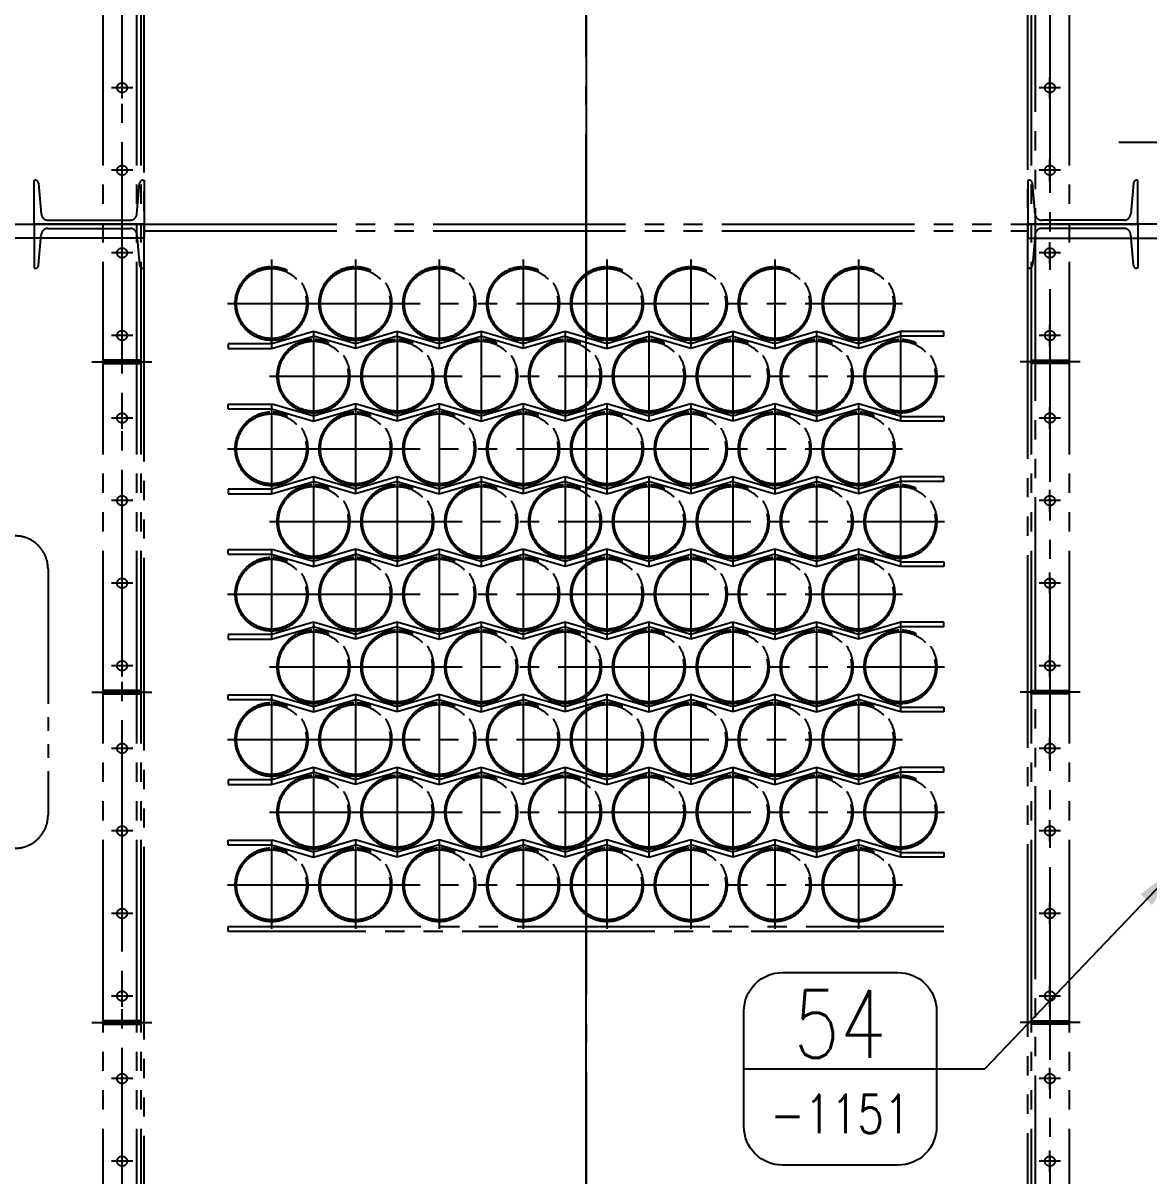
# Model space of a CAD drawing. Header units: millimetres. Extents: x 0 to 134087, y -49114 to 20834.
# Drawn here: x 70035 to 72081, y 13108 to 15202 of the extents above; entities that cross this region are included whole.
import ezdxf
from ezdxf.enums import TextEntityAlignment as Align

# ---------------------------------------------------------------- set-up
doc = ezdxf.new("R2010")
doc.units = ezdxf.units.MM
doc.header["$LTSCALE"] = 35
for name, pattern in [('JNK-CENTER', [34, 30, -1.5, 1, -1.5]), ('JNK-PHANTOM', [15, 10, -1, 1, -1, 1, -1]), ('PH2', [15, 10, -1, 1, -1, 1, -1])]:
    doc.linetypes.add(name, pattern=pattern)
for name, color, linetype in [('CEN-R', 1, 'JNK-CENTER'), ('CON-G', 3, 'Continuous'), ('CON-W', 7, 'Continuous'), ('CON-Y', 2, 'Continuous'), ('det', 2, 'PH2'), ('PHA-M', 6, 'JNK-PHANTOM'), ('STL-OBJT', 7, 'Continuous')]:
    doc.layers.add(name, color=color, linetype=linetype)
doc.styles.add('SIMPLEX', font='simplex.shx', dxfattribs={"width": 0.8})
doc.dimstyles.new('DIM35', dxfattribs={"dimscale": 35, "dimtxt": 2.5, "dimasz": 2.5, "dimexe": 0.8, "dimexo": 1, "dimgap": 1, "dimtad": 1, "dimdec": 1, "dimdsep": 46, "dimtxsty": 'SIMPLEX', "dimcen": 0, "dimclrd": 7, "dimclre": 7, "dimclrt": 2, "dimadec": 1, "dimazin": 2, "dimtfac": 1, "dimtdec": 1, "dimtix": 1, "dimtmove": 2, "dimatfit": 2, "dimfxl": 1, "dimtfill": 1, "dimarcsym": 1})

# ---------------------------------------------------------------- blocks, each defined once
blk = doc.blocks.new('*D686')
at = {"color": 7, "linetype": 'ByBlock', "lineweight": -2, "transparency": 16777216}
for p, q in [((72200.6, 14145.5), (72200.6, 15013.3)), ((72350.6, 14145.5), (72350.6, 15013.3)), ((72113.1, 14985.3), (72025.6, 14985.3)), ((72200.6, 14985.3), (72350.6, 14985.3)), ((72438.1, 14985.3), (72525.6, 14985.3))]:
    blk.add_line(p, q, dxfattribs=at)
at = {"color": 7, "transparency": 16777216}
for points in [[(72113.1, 14999.9), (72113.1, 14970.7), (72200.6, 14985.3)], [(72438.1, 14999.9), (72438.1, 14970.7), (72350.6, 14985.3)]]:
    blk.add_solid(points, dxfattribs=at)
at = {"layer": 'DEFPOINTS', "color": 0, "transparency": 16777216}
for p in [(72350.6, 14985.3), (72200.6, 14110.5), (72350.6, 14110.5)]:
    blk.add_point(p, dxfattribs=at)
at = {"color": 2, "transparency": 16777216, "insert": (72293, 15064.1), "char_height": 87.5, "attachment_point": 5, "style": 'SIMPLEX', "bg_fill": 3, "box_fill_scale": 1.1, "bg_fill_color": 256, "bg_fill_true_color": 13158600, "bg_fill_transparency": 0}
blk.add_mtext('150', dxfattribs=at)
blk = doc.blocks.new('det-tag')
at = {"layer": 'CON-Y'}
blk.add_line((5, 0), (-5, 0), dxfattribs=at)
blk.add_lwpolyline([(-3, -5), (3, -5, 0.414214), (5, -3), (5, 3, 0.414214), (3, 5), (-3, 5, 0.414214), (-5, 3), (-5, -3, 0.414214)], format="xyb", close=True, dxfattribs=at)
at = {"layer": 'CON-G', "style": 'SIMPLEX', "width": 0.8}
blk.add_attdef('TAG', text='', height=3.5, dxfattribs=at).set_placement((0.023, 0.58), align=Align.CENTER)
at = {"layer": 'CON-Y', "style": 'SIMPLEX', "width": 0.8}
blk.add_attdef('-8888', text='', height=2, dxfattribs=at).set_placement((0, -3.34), align=Align.CENTER)
blk = doc.blocks.new('A$C3FE727CB')
at = {"layer": 'CEN-R'}
blk.add_line((0, 8395.7), (0, 0), dxfattribs=at)
at = {"layer": 'PHA-M'}
for p, q in [((-803, 20), (-803, 8244)), ((803, 25), (803, 8244)), ((-878, 7208), (-878, 2230)), ((-817, 7208), (-817, 2230)), ((-809, 7208), (-809, 2230)), ((809, 7208), (809, 2230)), ((817, 2230), (817, 7208)), ((878, 7208), (878, 2230)), ((-843, 2280), (-843, 7158)), ((843, 7158), (843, 2280)), ((-843, 5404.5), (-843, 5443.5)), ((843, 5404.5), (843, 5443.5)), ((-823.5, 5424), (-862.5, 5424)), ((862.5, 5424), (823.5, 5424)), ((-843, 5254.5), (-843, 5293.5)), ((843, 5254.5), (843, 5293.5)), ((-823.5, 5274), (-862.5, 5274)), ((862.5, 5274), (823.5, 5274)), ((-1003, 5176), (-1003, 5256)), ((-1003, 5256), (-1000.7, 5256)), ((-994.7, 5250.5), (-989.8, 5194.5)), ((-816.2, 5194.5), (-811.3, 5250.5)), ((-805.3, 5256), (-803, 5256)), ((-803, 5256), (-803, 5176)), ((805.3, 5256), (803, 5256)), ((803, 5256), (803, 5176)), ((816.2, 5194.5), (811.3, 5250.5)), ((994.7, 5250.5), (989.8, 5194.5)), ((1003, 5256), (1000.7, 5256)), ((1003, 5176), (1003, 5256)), ((-1163, 5176), (-803, 5176)), ((-803, 5176), (-1003, 5176)), ((-803, 5176), (-1003, 5176)), ((-1003, 5176), (-1003, 5096)), ((-977.8, 5183.5), (-828.2, 5183.5)), ((-878, 5176), (-803, 5176)), ((-803, 5096), (-803, 5176)), ((-803, 5176), (803, 5176)), ((-803, 5176), (-803, 5151)), ((803, 5176), (1003, 5176)), ((803, 5176), (1003, 5176)), ((803, 5096), (803, 5176)), ((1163, 5176), (803, 5176)), ((878, 5176), (803, 5176)), ((803, 5176), (803, 5151)), ((977.8, 5183.5), (828.2, 5183.5)), ((1003, 5176), (1003, 5096)), ((-994.7, 5101.5), (-989.8, 5157.5)), ((-977.8, 5168.5), (-828.2, 5168.5)), ((-816.2, 5157.5), (-811.3, 5101.5)), ((-803, 5164), (803, 5164)), ((816.2, 5157.5), (811.3, 5101.5)), ((977.8, 5168.5), (828.2, 5168.5)), ((994.7, 5101.5), (989.8, 5157.5)), ((-878, 5151), (-1163, 5151)), ((-803, 5151), (-878, 5151)), ((-843, 5104.5), (-843, 5143.5)), ((803, 5151), (878, 5151)), ((843, 5104.5), (843, 5143.5)), ((878, 5151), (1163, 5151)), ((-823.5, 5124), (-862.5, 5124)), ((-571.5, 5112.1), (-571.5, 4952.1)), ((-419.1, 5112.1), (-419.1, 4952.1)), ((-266.7, 5112.1), (-266.7, 4952.1)), ((-114.3, 5112.1), (-114.3, 4952.1)), ((38.1, 5112.1), (38.1, 4952.1)), ((190.5, 5112.1), (190.5, 4952.1)), ((342.9, 5112.1), (342.9, 4952.1)), ((495.3, 5112.1), (495.3, 4952.1)), ((862.5, 5124), (823.5, 5124)), ((-1003, 5096), (-1000.7, 5096)), ((-805.3, 5096), (-803, 5096)), ((-574.5, 5098.5), (-574.5, 5095.5)), ((-568.5, 5098.5), (-568.5, 5095.5)), ((-422.1, 5098.5), (-422.1, 5095.5)), ((-416.1, 5098.5), (-416.1, 5095.5)), ((-269.7, 5098.5), (-269.7, 5095.5)), ((-263.7, 5098.5), (-263.7, 5095.5)), ((-117.3, 5098.5), (-117.3, 5095.5)), ((-111.3, 5098.5), (-111.3, 5095.5)), ((35.1, 5098.5), (35.1, 5095.5)), ((41.1, 5098.5), (41.1, 5095.5)), ((187.5, 5098.5), (187.5, 5095.5)), ((193.5, 5098.5), (193.5, 5095.5)), ((339.9, 5098.5), (339.9, 5095.5)), ((345.9, 5098.5), (345.9, 5095.5)), ((492.3, 5098.5), (492.3, 5095.5)), ((498.3, 5098.5), (498.3, 5095.5)), ((805.3, 5096), (803, 5096)), ((1003, 5096), (1000.7, 5096)), ((-651.5, 5032.1), (575.3, 5032.1)), ((-843, 4954.5), (-843, 4993.5)), ((843, 4954.5), (843, 4993.5)), ((-823.5, 4974), (-862.5, 4974)), ((-572.8, 4959.1), (-495.3, 4981.8)), ((-571.5, 4950.1), (-495.3, 4972.5)), ((-495.3, 4981.8), (-419.1, 4959.4)), ((-495.3, 4980.1), (-495.3, 4820.1)), ((-419.1, 4959.4), (-342.9, 4981.8)), ((-342.9, 4981.8), (-266.7, 4959.4)), ((-342.9, 4980.1), (-342.9, 4820.1)), ((-266.7, 4959.4), (-190.5, 4981.8)), ((-190.5, 4981.8), (-114.3, 4959.4)), ((-190.5, 4980.1), (-190.5, 4820.1)), ((-114.3, 4959.4), (-38.1, 4981.8)), ((-38.1, 4981.8), (38.1, 4959.4)), ((-38.1, 4980.1), (-38.1, 4820.1)), ((38.1, 4959.4), (114.3, 4981.8)), ((114.3, 4981.8), (190.5, 4959.4)), ((114.3, 4980.1), (114.3, 4820.1)), ((190.5, 4959.4), (266.7, 4981.8)), ((266.7, 4981.8), (342.9, 4959.4)), ((266.7, 4980.1), (266.7, 4820.1)), ((342.9, 4959.4), (419.1, 4981.8)), ((419.1, 4981.8), (495.3, 4959.4)), ((419.1, 4980.1), (419.1, 4820.1)), ((495.3, 4959.4), (570.2, 4981.5)), ((650, 4981.5), (570.2, 4981.5)), ((571.5, 4980.1), (571.5, 4820.1)), ((650, 4972.5), (650, 4981.5)), ((862.5, 4974), (823.5, 4974)), ((-572.8, 4959.1), (-650, 4959.1)), ((-650, 4959.1), (-650, 4950.1)), ((-650, 4950.1), (-571.9, 4950.1)), ((382.9, 4962.8), (382.6, 4962.6)), ((-898, 4926), (-789, 4926)), ((-809, 4929), (-878, 4929)), ((-878, 4929), (-878, 4923)), ((-878, 4923), (-809, 4923)), ((-809, 4923), (-809, 4929)), ((898, 4926), (789, 4926)), ((809, 4923), (809, 4929)), ((809, 4929), (878, 4929)), ((878, 4923), (809, 4923)), ((878, 4929), (878, 4923)), ((-575.3, 4900.1), (651.5, 4900.1)), ((-843, 4804.5), (-843, 4843.5)), ((-650, 4840.5), (-650, 4849.5)), ((-650, 4849.5), (-570.2, 4849.5)), ((-571.5, 4848.1), (-571.5, 4688.1)), ((-495.3, 4827.4), (-570.2, 4849.5)), ((-419.1, 4849.8), (-495.3, 4827.4)), ((-342.9, 4827.4), (-419.1, 4849.8)), ((-419.1, 4848.1), (-419.1, 4688.1)), ((-266.7, 4849.8), (-342.9, 4827.4)), ((-190.5, 4827.4), (-266.7, 4849.8)), ((-266.7, 4848.1), (-266.7, 4688.1)), ((-114.3, 4849.8), (-190.5, 4827.4)), ((-38.1, 4827.4), (-114.3, 4849.8)), ((-114.3, 4848.1), (-114.3, 4688.1)), ((38.1, 4849.8), (-38.1, 4827.4)), ((114.3, 4827.4), (38.1, 4849.8)), ((38.1, 4848.1), (38.1, 4688.1)), ((190.5, 4849.8), (114.3, 4827.4)), ((266.7, 4827.4), (190.5, 4849.8)), ((190.5, 4848.1), (190.5, 4688.1)), ((342.9, 4849.8), (266.7, 4827.4)), ((419.1, 4827.4), (342.9, 4849.8)), ((342.9, 4848.1), (342.9, 4688.1)), ((495.3, 4849.8), (419.1, 4827.4)), ((572.8, 4827.1), (495.3, 4849.8)), ((495.3, 4848.1), (495.3, 4688.1)), ((571.5, 4818.1), (495.3, 4840.5)), ((843, 4804.5), (843, 4843.5)), ((-823.5, 4824), (-862.5, 4824)), ((-382.9, 4830.8), (-382.6, 4830.6)), ((650, 4818.1), (571.9, 4818.1)), ((572.8, 4827.1), (650, 4827.1)), ((650, 4827.1), (650, 4818.1)), ((862.5, 4824), (823.5, 4824)), ((-651.5, 4768.1), (575.3, 4768.1)), ((-572.8, 4695.1), (-495.3, 4717.8)), ((-495.3, 4717.8), (-419.1, 4695.4)), ((-495.3, 4716.1), (-495.3, 4556.1)), ((-419.1, 4695.4), (-342.9, 4717.8)), ((-342.9, 4717.8), (-266.7, 4695.4)), ((-342.9, 4716.1), (-342.9, 4556.1)), ((-266.7, 4695.4), (-190.5, 4717.8)), ((-190.5, 4717.8), (-114.3, 4695.4)), ((-190.5, 4716.1), (-190.5, 4556.1)), ((-114.3, 4695.4), (-38.1, 4717.8)), ((-38.1, 4717.8), (38.1, 4695.4)), ((-38.1, 4716.1), (-38.1, 4556.1)), ((38.1, 4695.4), (114.3, 4717.8)), ((114.3, 4717.8), (190.5, 4695.4)), ((114.3, 4716.1), (114.3, 4556.1)), ((190.5, 4695.4), (266.7, 4717.8)), ((266.7, 4717.8), (342.9, 4695.4)), ((266.7, 4716.1), (266.7, 4556.1)), ((342.9, 4695.4), (419.1, 4717.8)), ((419.1, 4717.8), (495.3, 4695.4)), ((419.1, 4716.1), (419.1, 4556.1)), ((495.3, 4695.4), (570.2, 4717.5)), ((650, 4717.5), (570.2, 4717.5)), ((571.5, 4716.1), (571.5, 4556.1)), ((650, 4708.5), (650, 4717.5)), ((-843, 4654.5), (-843, 4693.5)), ((-572.8, 4695.1), (-650, 4695.1)), ((-650, 4695.1), (-650, 4686.1)), ((-571.5, 4686.1), (-495.3, 4708.5)), ((382.9, 4698.8), (382.6, 4698.6)), ((843, 4654.5), (843, 4693.5)), ((-823.5, 4674), (-862.5, 4674)), ((-650, 4686.1), (-571.9, 4686.1)), ((862.5, 4674), (823.5, 4674)), ((-575.3, 4636.1), (651.5, 4636.1)), ((-650, 4576.5), (-650, 4585.5)), ((-650, 4585.5), (-570.2, 4585.5)), ((-571.5, 4584.1), (-571.5, 4424.1)), ((-495.3, 4563.4), (-570.2, 4585.5)), ((-419.1, 4585.8), (-495.3, 4563.4)), ((-342.9, 4563.4), (-419.1, 4585.8)), ((-419.1, 4584.1), (-419.1, 4424.1)), ((-382.9, 4566.8), (-382.6, 4566.6)), ((-266.7, 4585.8), (-342.9, 4563.4)), ((-190.5, 4563.4), (-266.7, 4585.8)), ((-266.7, 4584.1), (-266.7, 4424.1)), ((-114.3, 4585.8), (-190.5, 4563.4)), ((-38.1, 4563.4), (-114.3, 4585.8)), ((-114.3, 4584.1), (-114.3, 4424.1)), ((38.1, 4585.8), (-38.1, 4563.4)), ((114.3, 4563.4), (38.1, 4585.8)), ((38.1, 4584.1), (38.1, 4424.1)), ((190.5, 4585.8), (114.3, 4563.4)), ((266.7, 4563.4), (190.5, 4585.8)), ((190.5, 4584.1), (190.5, 4424.1)), ((342.9, 4585.8), (266.7, 4563.4)), ((419.1, 4563.4), (342.9, 4585.8)), ((342.9, 4584.1), (342.9, 4424.1)), ((495.3, 4585.8), (419.1, 4563.4)), ((572.8, 4563.1), (495.3, 4585.8)), ((495.3, 4584.1), (495.3, 4424.1)), ((571.5, 4554.1), (495.3, 4576.5)), ((650, 4554.1), (571.9, 4554.1)), ((572.8, 4563.1), (650, 4563.1)), ((650, 4563.1), (650, 4554.1)), ((-823.5, 4524), (-862.5, 4524)), ((-843, 4504.5), (-843, 4543.5)), ((862.5, 4524), (823.5, 4524)), ((843, 4504.5), (843, 4543.5)), ((-651.5, 4504.1), (575.3, 4504.1)), ((-572.8, 4431.1), (-495.3, 4453.8)), ((-571.5, 4422.1), (-495.3, 4444.5)), ((-495.3, 4453.8), (-419.1, 4431.4)), ((-495.3, 4452.1), (-495.3, 4292.1)), ((-495.3, 4452.1), (-495.3, 4292.1)), ((-419.1, 4431.4), (-342.9, 4453.8)), ((-342.9, 4453.8), (-266.7, 4431.4)), ((-342.9, 4452.1), (-342.9, 4292.1)), ((-342.9, 4452.1), (-342.9, 4292.1)), ((-266.7, 4431.4), (-190.5, 4453.8)), ((-190.5, 4453.8), (-114.3, 4431.4)), ((-190.5, 4452.1), (-190.5, 4292.1)), ((-190.5, 4452.1), (-190.5, 4292.1)), ((-114.3, 4431.4), (-38.1, 4453.8)), ((-38.1, 4453.8), (38.1, 4431.4)), ((-38.1, 4452.1), (-38.1, 4292.1)), ((-38.1, 4452.1), (-38.1, 4292.1)), ((38.1, 4431.4), (114.3, 4453.8)), ((114.3, 4453.8), (190.5, 4431.4)), ((114.3, 4452.1), (114.3, 4292.1)), ((114.3, 4452.1), (114.3, 4292.1)), ((190.5, 4431.4), (266.7, 4453.8)), ((266.7, 4453.8), (342.9, 4431.4)), ((266.7, 4452.1), (266.7, 4292.1)), ((266.7, 4452.1), (266.7, 4292.1)), ((342.9, 4431.4), (419.1, 4453.8)), ((419.1, 4453.8), (495.3, 4431.4)), ((419.1, 4452.1), (419.1, 4292.1)), ((419.1, 4452.1), (419.1, 4292.1)), ((495.3, 4431.4), (570.2, 4453.5)), ((650, 4453.5), (570.2, 4453.5)), ((571.5, 4452.1), (571.5, 4292.1)), ((571.5, 4452.1), (571.5, 4292.1)), ((650, 4444.5), (650, 4453.5)), ((-572.8, 4431.1), (-650, 4431.1)), ((-650, 4431.1), (-650, 4422.1)), ((-650, 4422.1), (-571.9, 4422.1)), ((382.9, 4434.8), (382.6, 4434.6)), ((-843, 4354.5), (-843, 4393.5)), ((843, 4354.5), (843, 4393.5)), ((-823.5, 4374), (-862.5, 4374)), ((-575.3, 4372.1), (651.5, 4372.1)), ((-575.3, 4372.1), (651.5, 4372.1)), ((862.5, 4374), (823.5, 4374)), ((-898, 4326), (-789, 4326)), ((-809, 4329), (-878, 4329)), ((-878, 4329), (-878, 4323)), ((-878, 4323), (-809, 4323)), ((-809, 4323), (-809, 4329)), ((-650, 4312.5), (-650, 4321.5)), ((-650, 4321.5), (-570.2, 4321.5)), ((-571.5, 4320.1), (-571.5, 4160.1)), ((-495.3, 4299.4), (-570.2, 4321.5)), ((-419.1, 4321.8), (-495.3, 4299.4)), ((-342.9, 4299.4), (-419.1, 4321.8)), ((-419.1, 4320.1), (-419.1, 4160.1)), ((-266.7, 4321.8), (-342.9, 4299.4)), ((-190.5, 4299.4), (-266.7, 4321.8)), ((-266.7, 4320.1), (-266.7, 4160.1)), ((-114.3, 4321.8), (-190.5, 4299.4)), ((-38.1, 4299.4), (-114.3, 4321.8)), ((-114.3, 4320.1), (-114.3, 4160.1)), ((38.1, 4321.8), (-38.1, 4299.4)), ((114.3, 4299.4), (38.1, 4321.8)), ((38.1, 4320.1), (38.1, 4160.1)), ((190.5, 4321.8), (114.3, 4299.4)), ((266.7, 4299.4), (190.5, 4321.8)), ((190.5, 4320.1), (190.5, 4160.1)), ((342.9, 4321.8), (266.7, 4299.4)), ((419.1, 4299.4), (342.9, 4321.8)), ((342.9, 4320.1), (342.9, 4160.1)), ((495.3, 4321.8), (419.1, 4299.4)), ((572.8, 4299.1), (495.3, 4321.8)), ((495.3, 4320.1), (495.3, 4160.1)), ((898, 4326), (789, 4326)), ((809, 4323), (809, 4329)), ((809, 4329), (878, 4329)), ((878, 4323), (809, 4323)), ((878, 4329), (878, 4323)), ((-382.9, 4302.8), (-382.6, 4302.6)), ((571.5, 4290.1), (495.3, 4312.5)), ((572.8, 4299.1), (650, 4299.1)), ((650, 4299.1), (650, 4290.1)), ((650, 4290.1), (571.9, 4290.1)), ((-843, 4204.5), (-843, 4243.5)), ((-651.5, 4240.1), (575.3, 4240.1)), ((843, 4204.5), (843, 4243.5)), ((-823.5, 4224), (-862.5, 4224)), ((862.5, 4224), (823.5, 4224)), ((-572.8, 4167.1), (-495.3, 4189.8)), ((-495.3, 4189.8), (-419.1, 4167.4)), ((-419.1, 4167.4), (-342.9, 4189.8)), ((-342.9, 4189.8), (-266.7, 4167.4)), ((-266.7, 4167.4), (-190.5, 4189.8)), ((-190.5, 4189.8), (-114.3, 4167.4)), ((-114.3, 4167.4), (-38.1, 4189.8)), ((-38.1, 4189.8), (38.1, 4167.4)), ((38.1, 4167.4), (114.3, 4189.8)), ((114.3, 4189.8), (190.5, 4167.4)), ((190.5, 4167.4), (266.7, 4189.8)), ((266.7, 4189.8), (342.9, 4167.4)), ((342.9, 4167.4), (419.1, 4189.8)), ((419.1, 4189.8), (495.3, 4167.4)), ((495.3, 4167.4), (570.2, 4189.5)), ((650, 4189.5), (570.2, 4189.5)), ((650, 4180.5), (650, 4189.5)), ((-571.5, 4158.1), (-495.3, 4180.5)), ((-495.3, 4188.1), (-495.3, 4028.1)), ((-342.9, 4188.1), (-342.9, 4028.1)), ((-190.5, 4188.1), (-190.5, 4028.1)), ((-38.1, 4188.1), (-38.1, 4028.1)), ((114.3, 4188.1), (114.3, 4028.1)), ((266.7, 4188.1), (266.7, 4028.1)), ((382.9, 4170.8), (382.6, 4170.6)), ((419.1, 4188.1), (419.1, 4028.1)), ((571.5, 4188.1), (571.5, 4028.1)), ((-572.8, 4167.1), (-650, 4167.1)), ((-650, 4167.1), (-650, 4158.1)), ((-650, 4158.1), (-571.9, 4158.1)), ((-575.3, 4108.1), (651.5, 4108.1)), ((-843, 4054.5), (-843, 4093.5)), ((843, 4054.5), (843, 4093.5)), ((-823.5, 4074), (-862.5, 4074)), ((862.5, 4074), (823.5, 4074)), ((-650, 4048.5), (-650, 4057.5)), ((-650, 4057.5), (-570.2, 4057.5)), ((-571.5, 4056.1), (-571.5, 3896.1)), ((-495.3, 4035.4), (-570.2, 4057.5)), ((-419.1, 4057.8), (-495.3, 4035.4)), ((-342.9, 4035.4), (-419.1, 4057.8)), ((-419.1, 4056.1), (-419.1, 3896.1)), ((-266.7, 4057.8), (-342.9, 4035.4)), ((-190.5, 4035.4), (-266.7, 4057.8)), ((-266.7, 4056.1), (-266.7, 3896.1)), ((-114.3, 4057.8), (-190.5, 4035.4)), ((-38.1, 4035.4), (-114.3, 4057.8)), ((-114.3, 4056.1), (-114.3, 3896.1)), ((38.1, 4057.8), (-38.1, 4035.4)), ((114.3, 4035.4), (38.1, 4057.8)), ((38.1, 4056.1), (38.1, 3896.1)), ((190.5, 4057.8), (114.3, 4035.4)), ((266.7, 4035.4), (190.5, 4057.8)), ((190.5, 4056.1), (190.5, 3896.1)), ((342.9, 4057.8), (266.7, 4035.4)), ((419.1, 4035.4), (342.9, 4057.8)), ((342.9, 4056.1), (342.9, 3896.1)), ((495.3, 4057.8), (419.1, 4035.4)), ((572.8, 4035.1), (495.3, 4057.8)), ((495.3, 4056.1), (495.3, 3896.1)), ((571.5, 4026.1), (495.3, 4048.5)), ((-382.9, 4038.8), (-382.6, 4038.6)), ((650, 4026.1), (571.9, 4026.1)), ((572.8, 4035.1), (650, 4035.1)), ((650, 4035.1), (650, 4026.1)), ((-651.5, 3976.1), (575.3, 3976.1)), ((-843, 3904.5), (-843, 3943.5)), ((843, 3904.5), (843, 3943.5)), ((-823.5, 3924), (-862.5, 3924)), ((862.5, 3924), (823.5, 3924)), ((-650, 3900.1), (650, 3900.1)), ((-650, 3891.1), (-650, 3900.1)), ((650, 3891.1), (-650, 3891.1)), ((-843, 3754.5), (-843, 3793.5)), ((843, 3754.5), (843, 3793.5)), ((-823.5, 3774), (-862.5, 3774)), ((862.5, 3774), (823.5, 3774)), ((-809, 3729), (-878, 3729)), ((-878, 3729), (-878, 3723)), ((-809, 3723), (-809, 3729)), ((809, 3723), (809, 3729)), ((809, 3729), (878, 3729)), ((878, 3729), (878, 3723)), ((-898, 3726), (-789, 3726)), ((-878, 3723), (-809, 3723)), ((898, 3726), (789, 3726)), ((878, 3723), (809, 3723)), ((-823.5, 3624), (-862.5, 3624)), ((-843, 3604.5), (-843, 3643.5)), ((862.5, 3624), (823.5, 3624)), ((843, 3604.5), (843, 3643.5)), ((-843, 3454.5), (-843, 3493.5)), ((843, 3454.5), (843, 3493.5)), ((-823.5, 3474), (-862.5, 3474)), ((862.5, 3474), (823.5, 3474))]:
    blk.add_line(p, q, dxfattribs=at)
for points in [[(-342.9, 4972.5), (-419.1, 4950.1), (-495.3, 4972.5)], [(-342.9, 4972.5), (-266.7, 4950.1), (-190.5, 4972.5)], [(-38.1, 4972.5), (-114.3, 4950.1), (-190.5, 4972.5)], [(-38.1, 4972.5), (38.1, 4950.1), (114.3, 4972.5)], [(266.7, 4972.5), (190.5, 4950.1), (114.3, 4972.5)], [(266.7, 4972.5), (342.9, 4950.1), (419.1, 4972.5)], [(650, 4972.5), (571.5, 4972.5), (495.3, 4950.1), (419.1, 4972.5)], [(-650, 4840.5), (-571.5, 4840.5), (-495.3, 4818.1), (-419.1, 4840.5)], [(-266.7, 4840.5), (-342.9, 4818.1), (-419.1, 4840.5)], [(-266.7, 4840.5), (-190.5, 4818.1), (-114.3, 4840.5)], [(38.1, 4840.5), (-38.1, 4818.1), (-114.3, 4840.5)], [(38.1, 4840.5), (114.3, 4818.1), (190.5, 4840.5)], [(342.9, 4840.5), (266.7, 4818.1), (190.5, 4840.5)], [(342.9, 4840.5), (419.1, 4818.1), (495.3, 4840.5)], [(-342.9, 4708.5), (-419.1, 4686.1), (-495.3, 4708.5)], [(-342.9, 4708.5), (-266.7, 4686.1), (-190.5, 4708.5)], [(-38.1, 4708.5), (-114.3, 4686.1), (-190.5, 4708.5)], [(-38.1, 4708.5), (38.1, 4686.1), (114.3, 4708.5)], [(266.7, 4708.5), (190.5, 4686.1), (114.3, 4708.5)], [(266.7, 4708.5), (342.9, 4686.1), (419.1, 4708.5)], [(650, 4708.5), (571.5, 4708.5), (495.3, 4686.1), (419.1, 4708.5)], [(-650, 4576.5), (-571.5, 4576.5), (-495.3, 4554.1), (-419.1, 4576.5)], [(-266.7, 4576.5), (-342.9, 4554.1), (-419.1, 4576.5)], [(-266.7, 4576.5), (-190.5, 4554.1), (-114.3, 4576.5)], [(38.1, 4576.5), (-38.1, 4554.1), (-114.3, 4576.5)], [(38.1, 4576.5), (114.3, 4554.1), (190.5, 4576.5)], [(342.9, 4576.5), (266.7, 4554.1), (190.5, 4576.5)], [(342.9, 4576.5), (419.1, 4554.1), (495.3, 4576.5)], [(-342.9, 4444.5), (-419.1, 4422.1), (-495.3, 4444.5)], [(-342.9, 4444.5), (-266.7, 4422.1), (-190.5, 4444.5)], [(-38.1, 4444.5), (-114.3, 4422.1), (-190.5, 4444.5)], [(-38.1, 4444.5), (38.1, 4422.1), (114.3, 4444.5)], [(266.7, 4444.5), (190.5, 4422.1), (114.3, 4444.5)], [(266.7, 4444.5), (342.9, 4422.1), (419.1, 4444.5)], [(650, 4444.5), (571.5, 4444.5), (495.3, 4422.1), (419.1, 4444.5)], [(-650, 4312.5), (-571.5, 4312.5), (-495.3, 4290.1), (-419.1, 4312.5)], [(-266.7, 4312.5), (-342.9, 4290.1), (-419.1, 4312.5)], [(-266.7, 4312.5), (-190.5, 4290.1), (-114.3, 4312.5)], [(38.1, 4312.5), (-38.1, 4290.1), (-114.3, 4312.5)], [(38.1, 4312.5), (114.3, 4290.1), (190.5, 4312.5)], [(342.9, 4312.5), (266.7, 4290.1), (190.5, 4312.5)], [(342.9, 4312.5), (419.1, 4290.1), (495.3, 4312.5)], [(-342.9, 4180.5), (-419.1, 4158.1), (-495.3, 4180.5)], [(-342.9, 4180.5), (-266.7, 4158.1), (-190.5, 4180.5)], [(-38.1, 4180.5), (-114.3, 4158.1), (-190.5, 4180.5)], [(-38.1, 4180.5), (38.1, 4158.1), (114.3, 4180.5)], [(266.7, 4180.5), (190.5, 4158.1), (114.3, 4180.5)], [(266.7, 4180.5), (342.9, 4158.1), (419.1, 4180.5)], [(650, 4180.5), (571.5, 4180.5), (495.3, 4158.1), (419.1, 4180.5)], [(-650, 4048.5), (-571.5, 4048.5), (-495.3, 4026.1), (-419.1, 4048.5)], [(-266.7, 4048.5), (-342.9, 4026.1), (-419.1, 4048.5)], [(-266.7, 4048.5), (-190.5, 4026.1), (-114.3, 4048.5)], [(38.1, 4048.5), (-38.1, 4026.1), (-114.3, 4048.5)], [(38.1, 4048.5), (114.3, 4026.1), (190.5, 4048.5)], [(342.9, 4048.5), (266.7, 4026.1), (190.5, 4048.5)], [(342.9, 4048.5), (419.1, 4026.1), (495.3, 4048.5)]]:
    blk.add_lwpolyline(points, dxfattribs=at)
for centre, radius in [((-843, 5424), 9), ((843, 5424), 9), ((-843, 5274), 9), ((843, 5274), 9), ((-843, 5124), 9), ((843, 5124), 9), ((-571.5, 5032.1), 63.5), ((-419.1, 5032.1), 63.5), ((-266.7, 5032.1), 63.5), ((-114.3, 5032.1), 63.5), ((38.1, 5032.1), 63.5), ((190.5, 5032.1), 63.5), ((342.9, 5032.1), 63.5), ((495.3, 5032.1), 63.5), ((-843, 4974), 9), ((-495.3, 4900.1), 63.5), ((-342.9, 4900.1), 63.5), ((-190.5, 4900.1), 63.5), ((-38.1, 4900.1), 63.5), ((114.3, 4900.1), 63.5), ((266.7, 4900.1), 63.5), ((419.1, 4900.1), 63.5), ((571.5, 4900.1), 63.5), ((843, 4974), 9), ((-843, 4824), 9), ((-571.5, 4768.1), 63.5), ((-419.1, 4768.1), 63.5), ((-266.7, 4768.1), 63.5), ((-114.3, 4768.1), 63.5), ((38.1, 4768.1), 63.5), ((190.5, 4768.1), 63.5), ((342.9, 4768.1), 63.5), ((495.3, 4768.1), 63.5), ((843, 4824), 9), ((-495.3, 4636.1), 63.5), ((-342.9, 4636.1), 63.5), ((-190.5, 4636.1), 63.5), ((-38.1, 4636.1), 63.5), ((114.3, 4636.1), 63.5), ((266.7, 4636.1), 63.5), ((419.1, 4636.1), 63.5), ((571.5, 4636.1), 63.5), ((-843, 4674), 9), ((843, 4674), 9), ((-571.5, 4504.1), 63.5), ((-419.1, 4504.1), 63.5), ((-266.7, 4504.1), 63.5), ((-114.3, 4504.1), 63.5), ((38.1, 4504.1), 63.5), ((190.5, 4504.1), 63.5), ((342.9, 4504.1), 63.5), ((495.3, 4504.1), 63.5), ((-843, 4524), 9), ((843, 4524), 9), ((-495.3, 4372.1), 63.5), ((-495.3, 4372.1), 63.5), ((-342.9, 4372.1), 63.5), ((-342.9, 4372.1), 63.5), ((-190.5, 4372.1), 63.5), ((-190.5, 4372.1), 63.5), ((-38.1, 4372.1), 63.5), ((-38.1, 4372.1), 63.5), ((114.3, 4372.1), 63.5), ((114.3, 4372.1), 63.5), ((266.7, 4372.1), 63.5), ((266.7, 4372.1), 63.5), ((419.1, 4372.1), 63.5), ((419.1, 4372.1), 63.5), ((571.5, 4372.1), 63.5), ((571.5, 4372.1), 63.5), ((-843, 4374), 9), ((843, 4374), 9), ((-571.5, 4240.1), 63.5), ((-419.1, 4240.1), 63.5), ((-266.7, 4240.1), 63.5), ((-114.3, 4240.1), 63.5), ((38.1, 4240.1), 63.5), ((190.5, 4240.1), 63.5), ((342.9, 4240.1), 63.5), ((495.3, 4240.1), 63.5), ((-843, 4224), 9), ((843, 4224), 9), ((-495.3, 4108.1), 63.5), ((-342.9, 4108.1), 63.5), ((-190.5, 4108.1), 63.5), ((-38.1, 4108.1), 63.5), ((114.3, 4108.1), 63.5), ((266.7, 4108.1), 63.5), ((419.1, 4108.1), 63.5), ((571.5, 4108.1), 63.5), ((-843, 4074), 9), ((843, 4074), 9), ((-571.5, 3976.1), 63.5), ((-419.1, 3976.1), 63.5), ((-266.7, 3976.1), 63.5), ((-114.3, 3976.1), 63.5), ((38.1, 3976.1), 63.5), ((190.5, 3976.1), 63.5), ((342.9, 3976.1), 63.5), ((495.3, 3976.1), 63.5), ((-843, 3924), 9), ((843, 3924), 9), ((-843, 3774), 9), ((843, 3774), 9), ((-843, 3624), 9), ((843, 3624), 9), ((-843, 3474), 9), ((843, 3474), 9)]:
    blk.add_circle(centre, radius, dxfattribs=at)
for centre, radius, start, end in [((-1000.7, 5250), 6, 5, 90), ((-805.3, 5250), 6, 90, 175), ((805.3, 5250), 6, 5, 90), ((1000.7, 5250), 6, 90, 175), ((-977.8, 5195.5), 12, 185, 270), ((-828.2, 5195.5), 12, 270, 355), ((828.2, 5195.5), 12, 185, 270), ((977.8, 5195.5), 12, 270, 355), ((-977.8, 5156.5), 12, 90, 175), ((-828.2, 5156.5), 12, 5, 90), ((828.2, 5156.5), 12, 90, 175), ((977.8, 5156.5), 12, 5, 90), ((-1000.7, 5102), 6, 270, 355), ((-805.3, 5102), 6, 185, 270), ((-571.5, 5032.1), 66.5, 92.5856, 87.4144), ((-419.1, 5032.1), 66.5, 92.5856, 87.4144), ((-266.7, 5032.1), 66.5, 92.5856, 87.4144), ((-114.3, 5032.1), 66.5, 92.5856, 87.4144), ((38.1, 5032.1), 66.5, 92.5856, 87.4144), ((190.5, 5032.1), 66.5, 92.5856, 87.4144), ((342.9, 5032.1), 66.5, 92.5856, 87.4144), ((495.3, 5032.1), 66.5, 92.5856, 87.4144), ((805.3, 5102), 6, 270, 355), ((1000.7, 5102), 6, 185, 270), ((-495.3, 4900.1), 66.5, 92.5856, 87.4144), ((-342.9, 4900.1), 66.5, 92.5856, 87.4144), ((-190.5, 4900.1), 66.5, 92.5856, 87.4144), ((-38.1, 4900.1), 66.5, 92.5856, 87.4144), ((114.3, 4900.1), 66.5, 92.5856, 87.4144), ((266.7, 4900.1), 66.5, 92.5856, 87.4144), ((419.1, 4900.1), 66.5, 92.5856, 87.4144), ((571.5, 4900.1), 66.5, 92.5856, 87.4144), ((-571.5, 4768.1), 66.5, 92.5856, 87.4144), ((-419.1, 4768.1), 66.5, 92.5856, 87.4144), ((-266.7, 4768.1), 66.5, 92.5856, 87.4144), ((-114.3, 4768.1), 66.5, 92.5856, 87.4144), ((38.1, 4768.1), 66.5, 92.5856, 87.4144), ((190.5, 4768.1), 66.5, 92.5856, 87.4144), ((342.9, 4768.1), 66.5, 92.5856, 87.4144), ((495.3, 4768.1), 66.5, 92.5856, 87.4144), ((-495.3, 4636.1), 66.5, 92.5856, 87.4144), ((-342.9, 4636.1), 66.5, 92.5856, 87.4144), ((-190.5, 4636.1), 66.5, 92.5856, 87.4144), ((-38.1, 4636.1), 66.5, 92.5856, 87.4144), ((114.3, 4636.1), 66.5, 92.5856, 87.4144), ((266.7, 4636.1), 66.5, 92.5856, 87.4144), ((419.1, 4636.1), 66.5, 92.5856, 87.4144), ((571.5, 4636.1), 66.5, 92.5856, 87.4144), ((-571.5, 4504.1), 66.5, 92.5856, 87.4144), ((-419.1, 4504.1), 66.5, 92.5856, 87.4144), ((-266.7, 4504.1), 66.5, 92.5856, 87.4144), ((-114.3, 4504.1), 66.5, 92.5856, 87.4144), ((38.1, 4504.1), 66.5, 92.5856, 87.4144), ((190.5, 4504.1), 66.5, 92.5856, 87.4144), ((342.9, 4504.1), 66.5, 92.5856, 87.4144), ((495.3, 4504.1), 66.5, 92.5856, 87.4144), ((-495.3, 4372.1), 66.5, 92.5856, 87.4144), ((-495.3, 4372.1), 66.5, 92.5856, 87.4144), ((-342.9, 4372.1), 66.5, 92.5856, 87.4144), ((-342.9, 4372.1), 66.5, 92.5856, 87.4144), ((-190.5, 4372.1), 66.5, 92.5856, 87.4144), ((-190.5, 4372.1), 66.5, 92.5856, 87.4144), ((-38.1, 4372.1), 66.5, 92.5856, 87.4144), ((-38.1, 4372.1), 66.5, 92.5856, 87.4144), ((114.3, 4372.1), 66.5, 92.5856, 87.4144), ((114.3, 4372.1), 66.5, 92.5856, 87.4144), ((266.7, 4372.1), 66.5, 92.5856, 87.4144), ((266.7, 4372.1), 66.5, 92.5856, 87.4144), ((419.1, 4372.1), 66.5, 92.5856, 87.4144), ((419.1, 4372.1), 66.5, 92.5856, 87.4144), ((571.5, 4372.1), 66.5, 92.5856, 87.4144), ((571.5, 4372.1), 66.5, 92.5856, 87.4144), ((-571.5, 4240.1), 66.5, 92.5856, 87.4144), ((-419.1, 4240.1), 66.5, 92.5856, 87.4144), ((-266.7, 4240.1), 66.5, 92.5856, 87.4144), ((-114.3, 4240.1), 66.5, 92.5856, 87.4144), ((38.1, 4240.1), 66.5, 92.5856, 87.4144), ((190.5, 4240.1), 66.5, 92.5856, 87.4144), ((342.9, 4240.1), 66.5, 92.5856, 87.4144), ((495.3, 4240.1), 66.5, 92.5856, 87.4144), ((-495.3, 4108.1), 66.5, 92.5856, 87.4144), ((-342.9, 4108.1), 66.5, 92.5856, 87.4144), ((-190.5, 4108.1), 66.5, 92.5856, 87.4144), ((-38.1, 4108.1), 66.5, 92.5856, 87.4144), ((114.3, 4108.1), 66.5, 92.5856, 87.4144), ((266.7, 4108.1), 66.5, 92.5856, 87.4144), ((419.1, 4108.1), 66.5, 92.5856, 87.4144), ((571.5, 4108.1), 66.5, 92.5856, 87.4144), ((-571.5, 3976.1), 66.5, 92.5856, 87.4144), ((-419.1, 3976.1), 66.5, 92.5856, 87.4144), ((-266.7, 3976.1), 66.5, 92.5856, 87.4144), ((-114.3, 3976.1), 66.5, 92.5856, 87.4144), ((38.1, 3976.1), 66.5, 92.5856, 87.4144), ((190.5, 3976.1), 66.5, 92.5856, 87.4144), ((342.9, 3976.1), 66.5, 92.5856, 87.4144), ((495.3, 3976.1), 66.5, 92.5856, 87.4144)]:
    blk.add_arc(centre, radius, start, end, dxfattribs=at)

msp = doc.modelspace()

# ---------------------------------------------------------------- linework, layer by layer
at = {"layer": 'CEN-R'}
msp.add_line((71057.5727, 9190.1303), (71057.5727, 18793.5382), dxfattribs=at)
at = {"layer": 'det', "ltscale": 0.7}
msp.add_lwpolyline([(69773.8885, 13763.1117), (69773.8885, 14210.4, -0.414213562), (69833.8885, 14270.4), (70019.986, 14270.4, -0.414213562), (70079.986, 14210.4), (70079.986, 13763.1117, -0.414213562), (70019.986, 13703.1117), (69833.8885, 13703.1117, -0.414213562)], format="xyb", close=True, dxfattribs=at)
at = {"layer": 'STL-OBJT'}
msp.add_line((71694.679, 13302.3016), (71782.179, 13302.3016), dxfattribs=at)

# ---------------------------------------------------------------- block references
ref = msp.add_blockref('det-tag', (71519.679, 13302.3016), dxfattribs=dict(at, xscale=-35, yscale=35, zscale=35))
ref.add_attrib('TAG', '54', dxfattribs={"layer": 'CON-G', "height": 122.5, "style": 'SIMPLEX', "width": 0.8}).set_placement((71518.8624, 13322.6016), align=Align.CENTER)
ref.add_attrib('-8888', '-1151', dxfattribs={"layer": 'CON-Y', "height": 70, "style": 'SIMPLEX', "width": 0.8}).set_placement((71519.679, 13185.4016), align=Align.CENTER)

# ---------------------------------------------------------------- dimensions: what is measured, and where the dimension line sits
dim = msp.add_linear_dim(base=(72350.5727, 14985.3148), p1=(72200.5727, 14110.5162), p2=(72350.5727, 14110.5162), dimstyle='DIM35')
dim.commit()
dim.dimension.update_dxf_attribs({"geometry": '*D686', "text_midpoint": (72292.9782, 15064.0648), "dimtype": 160})

# ---------------------------------------------------------------- leaders
at = {"layer": 'CON-W'}
msp.add_leader([(72136.2827, 13672.9818), (71782.179, 13302.3016)], dimstyle='DIM35', override={"dimgap": 1, "dimtad": 0}, dxfattribs=at)

# ---------------------------------------------------------------- next in the draw order: block references
msp.add_blockref('A$C3FE727CB', (71057.5727, 9660.5162))

doc.saveas('drawing.dxf')
